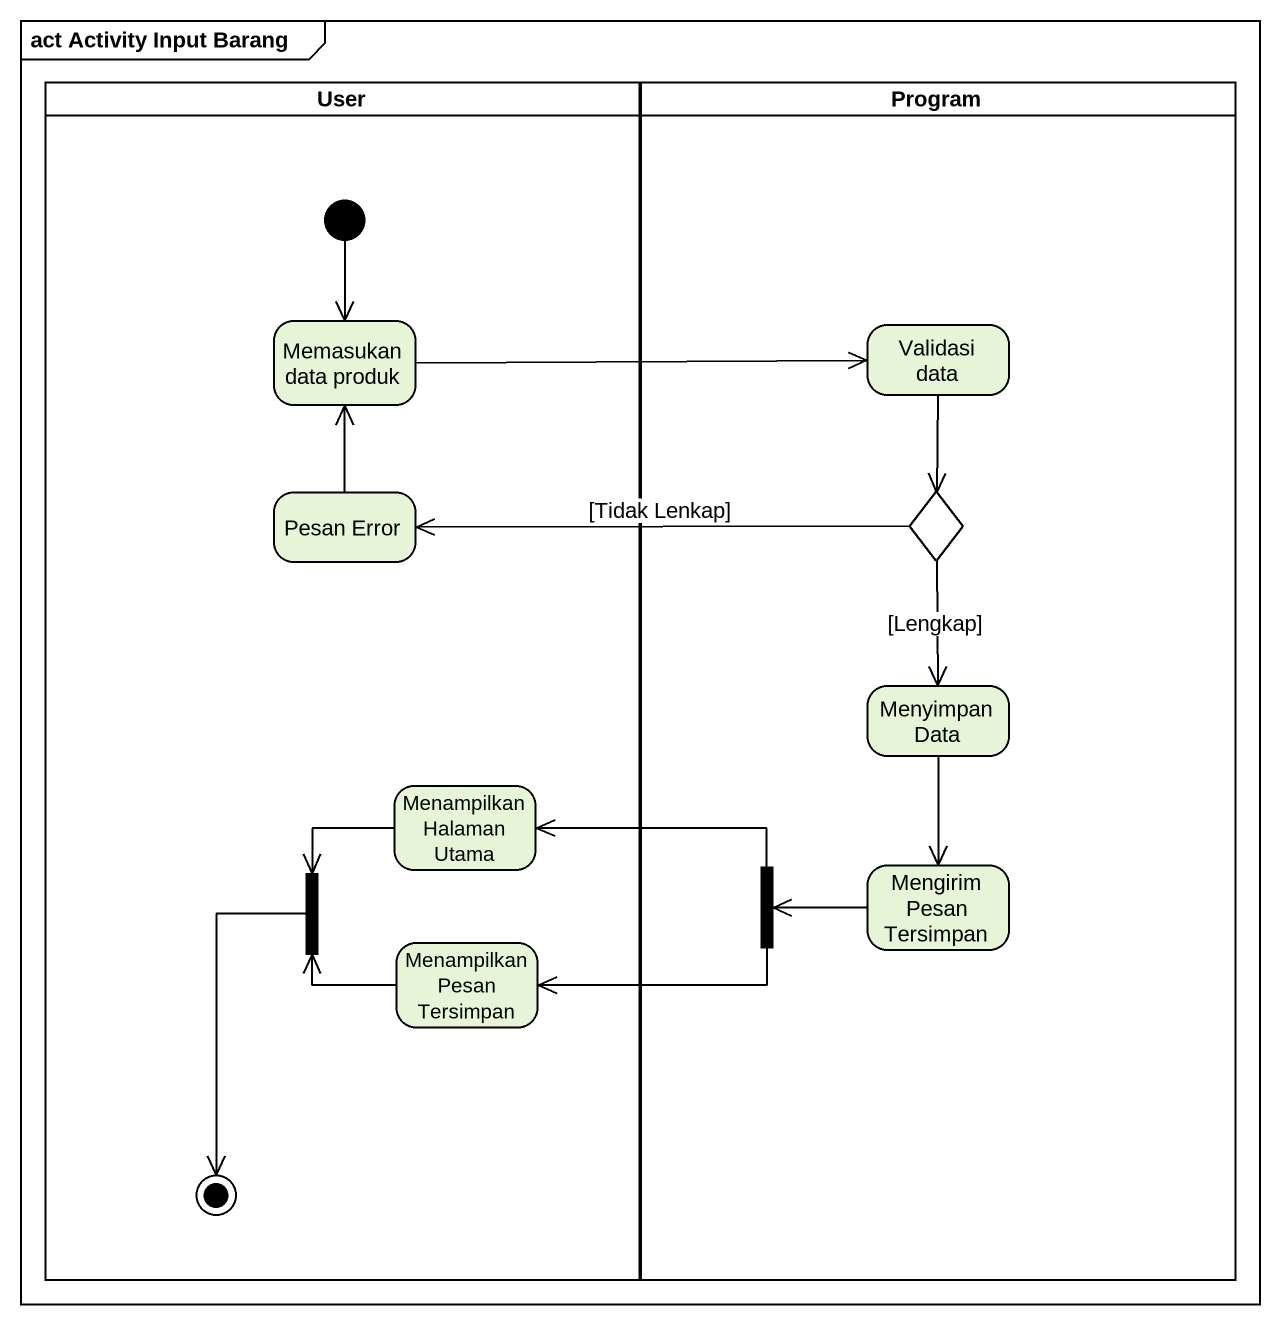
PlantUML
@startuml
mainframe act Activity Input Barang
hide empty description
state User <<partition>> {
  state "Memasukan data produk" as Memasukan_data_produk
  state "Pesan Error" as Pesan_Error
  state "Menampilkan Halaman Utama" as Menampilkan_Halaman_Utama
  state fork1 <<join>>
  state "Menampilkan Pesan Tersimpan" as Menampilkan_Pesan_Tersimpan
  [*] --> Memasukan_data_produk
  fork1 --> [*]
}
state Program <<partition>> {
  state "Validasi data" as Validasi_data
  state choice1 <<choice>>
  state "Menyimpan Data" as Menyimpan_Data
  state fork2 <<fork>>
  state "Mengirim Pesan Tersimpan" as Mengirim_Pesan_Tersimpan
}
Memasukan_data_produk -right-> Validasi_data
Validasi_data --> choice1
Pesan_Error -up-> Memasukan_data_produk
choice1 -left-> Pesan_Error : [Tidak Lenkap]
choice1 --> Menyimpan_Data : [Lengkap]
Menyimpan_Data --> Mengirim_Pesan_Tersimpan
Menampilkan_Halaman_Utama -left-> fork1
Menampilkan_Pesan_Tersimpan -left-> fork1
fork2 -left-> Menampilkan_Halaman_Utama
fork2 -left-> Menampilkan_Pesan_Tersimpan
Mengirim_Pesan_Tersimpan -left-> fork2
@enduml
